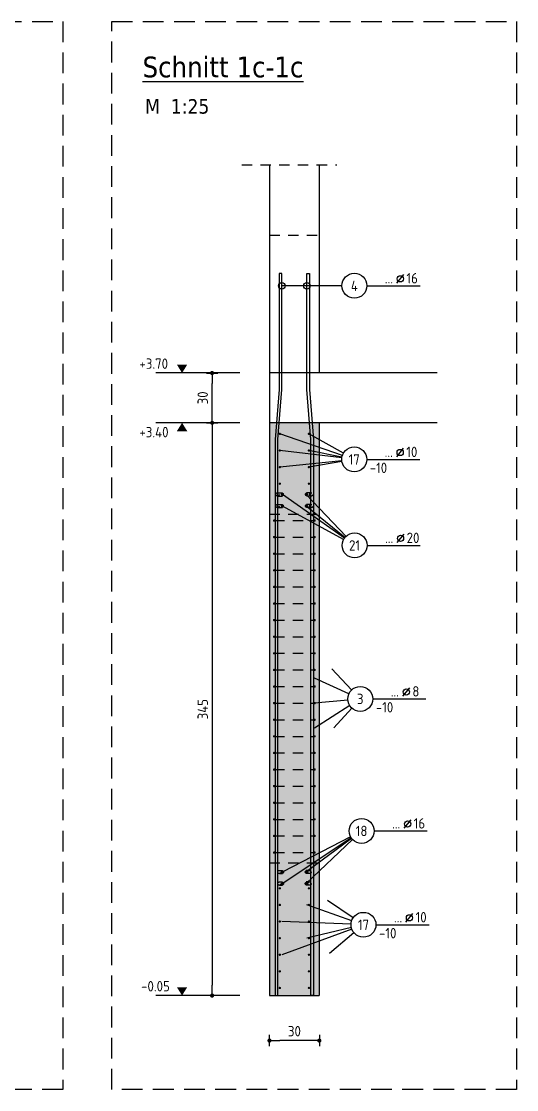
# Model space of a CAD drawing. Extents: x 40 to 135.7, y -30.7 to 15.6.
# Drawn here: x 73.27 to 79.23, y -18.23 to -5.36 of the extents above; entities that cross this region are included whole.
import ezdxf
from ezdxf.enums import TextEntityAlignment as Align

# ---------------------------------------------------------------- set-up
doc = ezdxf.new("R2010")
doc.units = 0
doc.header["$LTSCALE"] = 0.5
for name, pattern in [('AUSGEZOGEN', [1000.01, 1000, 0.01]), ('HIDDEN', [0.375, 0.25, -0.125]), ('HIDDEN2', [0.187, 0.125, -0.062]), ('HIDDEN4', [0.12, 0.02, -0.1]), ('STRICHLINIE', [0.75, 0.5, -0.25]), ('VERDECKT', [0.375, 0.25, -0.125])]:
    doc.linetypes.add(name, pattern=pattern)
for name, color, linetype in [('AFU', 7, 'Continuous'), ('BETON', 7, 'Continuous'), ('DETAIL', 7, 'Continuous'), ('grau_mittel', 7, 'Continuous'), ('HILFE', 7, 'Continuous'), ('koten', 7, 'Continuous'), ('MASSE', 7, 'Continuous'), ('RND', 7, 'Continuous'), ('TEXT', 7, 'Continuous'), ('VERDECKT', 7, 'Continuous')]:
    doc.layers.add(name, color=color, linetype=linetype)
doc.layers.add('NOPLOT', color=7, linetype='Continuous', plot=False)
doc.styles.add('helv', font='tahoma.ttf')
doc.styles.add('txt', font='isocp.shx')
doc.linetypes.add('AFU_50K', pattern='A,0.15,["/",Standard,S=0.2,R=0,X=-0.01,Y=-0.1],0.07,["/",Standard,S=0.2,R=0,X=-0.01,Y=-0.1],0.15', length=0.37)
doc.dimstyles.new('DOT_I', dxfattribs={"dimscale": 0.5, "dimtxt": 0.25, "dimasz": 0.25, "dimexe": 0.1, "dimexo": 0.3, "dimgap": 0.1, "dimtad": 1, "dimdec": 3, "dimzin": 3, "dimtxsty": 'txt', "dimblk": 'DOT', "dimblk1": 'DOT', "dimblk2": 'DOT', "dimsah": 1, "dimcen": 0.1, "dimse1": 1, "dimse2": 1, "dimazin": 0, "dimtfac": 1, "dimtdec": 4, "dimtix": 1, "dimtmove": 2, "dimatfit": 3, "dimfxl": 0, "dimtvp": 1, "dimtolj": 1, "dimtzin": 0, "dimarcsym": 0})

# ---------------------------------------------------------------- blocks, each defined once
blk = doc.blocks.new('RND_LEI')
at = {"layer": 'RND', "color": 7, "linetype": 'Continuous'}
blk.add_line((1.022, 0.066), (1.19, 0.27), dxfattribs=at)
for centre, radius in [((0, 0), 0.3), ((1.106, 0.168), 0.075)]:
    blk.add_circle(centre, radius, dxfattribs=at)
at = {"layer": 'RND', "color": 7, "linetype": 'Continuous', "style": 'txt'}
blk.add_attdef('ANZ', text='', height=0.25, dxfattribs=at).set_placement((0.931, 0.057), align=Align.RIGHT)
for tag, p in [('DUM', (1.253, 0.057)), ('ABSTD', (1.674, 0.057)), ('POSTXT', (0.374, -0.327))]:
    blk.add_attdef(tag, p, '', height=0.25, dxfattribs=at)
blk.add_attdef('POSL', text='', height=0.25, dxfattribs=at).set_placement((0, 0), align=Align.MIDDLE)
blk = doc.blocks.new('DOT')
at = {"layer": 'MASSE', "color": 7, "linetype": 'Continuous'}
for p, q in [((0, 0), (-1, 0)), ((0, 0.54), (0, -0.54))]:
    blk.add_line(p, q, dxfattribs=at)
at = {"layer": 'MASSE', "color": 7, "linetype": 'Continuous', "const_width": 0.2}
blk.add_lwpolyline([(-0.1, 0, 1), (0.1, 0, 1)], format="xyb", close=True, dxfattribs=at)
blk = doc.blocks.new('*D56')
at = {"layer": 'DEFPOINTS', "color": 0, "linetype": 'AUSGEZOGEN', "transparency": 16777216}
for p in [(76.254, -17.637), (76.254, -17.637), (76.854, -17.637)]:
    blk.add_point(p, dxfattribs=at)
at = {"layer": 'MASSE', "color": 0, "linetype": 'AUSGEZOGEN', "lineweight": -2, "transparency": 16777216}
blk.add_line((76.729, -17.637), (76.379, -17.637), dxfattribs=at)
at = {"layer": 'MASSE', "color": 0, "linetype": 'AUSGEZOGEN', "lineweight": -2, "transparency": 16777216, "xscale": 0.125, "yscale": 0.125, "zscale": 0.125, "rotation": 180}
blk.add_blockref('DOT', (76.254, -17.637), dxfattribs=at)
at = {"layer": 'MASSE', "color": 0, "linetype": 'AUSGEZOGEN', "lineweight": -2, "transparency": 16777216, "xscale": 0.125, "yscale": 0.125, "zscale": 0.125}
blk.add_blockref('DOT', (76.854, -17.637), dxfattribs=at)
at = {"layer": 'MASSE', "color": 0, "linetype": 'AUSGEZOGEN', "transparency": 16777216, "insert": (76.554, -17.524), "char_height": 0.125, "attachment_point": 5, "style": 'txt'}
blk.add_mtext('\\A1;30', dxfattribs=at)
blk = doc.blocks.new('*D57')
at = {"layer": 'DEFPOINTS', "color": 0, "linetype": 'AUSGEZOGEN', "transparency": 16777216}
for p in [(75.564, -10.195), (75.564, -17.095), (75.564, -17.095)]:
    blk.add_point(p, dxfattribs=at)
at = {"layer": 'MASSE', "color": 0, "linetype": 'AUSGEZOGEN', "lineweight": -2, "transparency": 16777216}
blk.add_line((75.564, -10.32), (75.564, -16.97), dxfattribs=at)
at = {"layer": 'MASSE', "color": 0, "linetype": 'AUSGEZOGEN', "lineweight": -2, "transparency": 16777216, "xscale": 0.125, "yscale": 0.125, "zscale": 0.125}
for p, rotation in [((75.564, -10.195), 90), ((75.564, -17.095), 270)]:
    blk.add_blockref('DOT', p, dxfattribs=dict(at, rotation=rotation))
at = {"layer": 'MASSE', "color": 0, "linetype": 'AUSGEZOGEN', "transparency": 16777216, "insert": (75.451, -13.645), "char_height": 0.125, "attachment_point": 5, "rotation": 90, "style": 'txt'}
blk.add_mtext('\\A1;345', dxfattribs=at)
blk = doc.blocks.new('*D58')
at = {"layer": 'DEFPOINTS', "color": 0, "linetype": 'AUSGEZOGEN', "transparency": 16777216}
for p in [(75.564, -9.595), (75.564, -9.595), (75.564, -10.195)]:
    blk.add_point(p, dxfattribs=at)
at = {"layer": 'MASSE', "color": 0, "linetype": 'AUSGEZOGEN', "lineweight": -2, "transparency": 16777216}
blk.add_line((75.564, -10.07), (75.564, -9.72), dxfattribs=at)
at = {"layer": 'MASSE', "color": 0, "linetype": 'AUSGEZOGEN', "lineweight": -2, "transparency": 16777216, "xscale": 0.125, "yscale": 0.125, "zscale": 0.125}
for p, rotation in [((75.564, -9.595), 90), ((75.564, -10.195), 270)]:
    blk.add_blockref('DOT', p, dxfattribs=dict(at, rotation=rotation))
at = {"layer": 'MASSE', "color": 0, "linetype": 'AUSGEZOGEN', "transparency": 16777216, "insert": (75.451, -9.895), "char_height": 0.125, "attachment_point": 5, "rotation": 90, "style": 'txt'}
blk.add_mtext('\\A1;30', dxfattribs=at)
blk = doc.blocks.new('OKRD_O')
at = {"color": 0, "linetype": 'ByBlock'}
blk.add_solid([(-0.125, 0.202), (0.125, 0.202), (0, 0)], dxfattribs=at)
at = {"color": 0, "linetype": 'ByBlock', "style": 'txt'}
blk.add_attdef('OKRD', (0.25, 0.1), '', height=0.25, dxfattribs=at)
blk = doc.blocks.new('OKRD_U')
at = {"color": 0, "linetype": 'ByBlock'}
blk.add_solid([(-0.125, -0.202), (0.125, -0.202), (0, 0)], dxfattribs=at)
at = {"color": 0, "linetype": 'ByBlock', "style": 'txt'}
blk.add_attdef('OKRD', (0.25, -0.35), '', height=0.25, dxfattribs=at)

msp = doc.modelspace()

# ---------------------------------------------------------------- hatches: boundary and pattern name
at = {"layer": 'grau_mittel'}
h = msp.add_hatch(color=61, dxfattribs=at)
h.paths.add_polyline_path([(76.8537, -10.1948), (76.2537, -10.1948), (76.2537, -11.2948), (76.8537, -11.2948)])
h.paths.add_polyline_path([(76.2537, -15.4948), (76.8537, -15.4948), (76.8537, -11.2948), (76.2537, -11.2948)])
h.paths.add_polyline_path([(76.2537, -15.4948), (76.2537, -17.0948), (76.8537, -17.0948), (76.8537, -15.4948)])

# ---------------------------------------------------------------- linework, layer by layer
at = {"layer": 'AFU', "color": 8, "linetype": 'AFU_50K'}
for p, q in [((76.8537, -9.5948), (76.2537, -9.5948)), ((76.8537, -10.1948), (76.2537, -10.1948)), ((76.2537, -17.0948), (76.8537, -17.0948))]:
    msp.add_line(p, q, dxfattribs=at)
at = {"layer": 'BETON', "color": 6, "linetype": 'AUSGEZOGEN'}
for p, q in [((76.2537, -7.0882), (76.2537, -17.0948)), ((76.8537, -7.0882), (76.8537, -9.5948)), ((78.2701, -9.5948), (76.8537, -9.5948)), ((78.2701, -10.1948), (76.8537, -10.1948)), ((76.8537, -10.1948), (76.8537, -17.0948))]:
    msp.add_line(p, q, dxfattribs=at)
at = {"layer": 'DETAIL', "color": 102, "linetype": 'STRICHLINIE'}
for points in [[(73.7685, -5.3588), (73.7685, -18.2282), (68.8971, -18.2282), (68.8971, -5.3588)], [(79.2271, -5.3588), (79.2271, -18.2282), (74.3557, -18.2282), (74.3557, -5.3588)]]:
    msp.add_lwpolyline(points, close=True, dxfattribs=at)
at = {"layer": 'HILFE', "color": 102, "linetype": 'HIDDEN'}
msp.add_line((75.9214, -7.0882), (77.0659, -7.0882), dxfattribs=at)
at = {"layer": 'koten', "color": 7, "linetype": 'AUSGEZOGEN'}
for p, q in [((75.8975, -9.5948), (74.8858, -9.5948)), ((75.8975, -10.1948), (74.8858, -10.1948)), ((75.8975, -17.0948), (74.8858, -17.0948))]:
    msp.add_line(p, q, dxfattribs=at)
at = {"layer": 'NOPLOT', "color": 191, "linetype": 'AUSGEZOGEN'}
for p, q in [((76.3237, -17.0948), (76.3517, -17.0948)), ((76.7837, -17.0948), (76.7557, -17.0948))]:
    msp.add_line(p, q, dxfattribs=at)
at = {"layer": 'RND', "color": 102, "linetype": 'AUSGEZOGEN'}
for p, q in [((77.1254, -8.5442), (76.4037, -8.5442)), ((77.1315, -10.5875), (76.379, -10.3286)), ((77.1427, -10.5625), (76.7284, -10.3286)), ((77.1244, -10.6183), (76.379, -10.5286)), ((77.1262, -10.6072), (76.7284, -10.5286)), ((77.1241, -10.6517), (76.379, -10.7286)), ((77.1254, -10.6613), (76.7284, -10.7286)), ((77.1555, -11.585), (76.4103, -11.0572)), ((77.1749, -11.5627), (76.6971, -11.0572)), ((77.1463, -11.5998), (76.4103, -11.1972)), ((77.1618, -11.5768), (76.6971, -11.1972)), ((77.2428, -13.4126), (77.0023, -13.1603)), ((77.2097, -13.4591), (76.7976, -13.272)), ((77.1969, -13.535), (76.7976, -13.572)), ((77.2199, -13.6019), (76.7976, -13.872)), ((77.2455, -13.6322), (77.0302, -13.8694)), ((77.2294, -15.1809), (76.4129, -15.6063)), ((77.2378, -15.1949), (76.4129, -15.7463)), ((77.2537, -15.2149), (76.6945, -15.7463)), ((77.2419, -15.2009), (76.7025, -15.6004)), ((77.2606, -16.1585), (76.9517, -15.9504)), ((77.2434, -16.1927), (76.7018, -16.0031)), ((77.2351, -16.2363), (76.4029, -16.2031)), ((77.2442, -16.294), (76.4029, -16.6031)), ((77.239, -16.2767), (76.7018, -16.4031)), ((77.2707, -16.3394), (76.9777, -16.5882))]:
    msp.add_line(p, q, dxfattribs=at)
at = {"layer": 'RND', "color": 7, "linetype": 'AUSGEZOGEN'}
for p, q in [((77.4254, -8.5442), (78.0654, -8.5442)), ((77.4233, -10.6363), (78.0633, -10.6363)), ((77.4279, -11.6718), (78.0679, -11.6718)), ((77.4963, -13.5211), (78.1363, -13.5211)), ((77.5125, -15.1116), (78.1525, -15.1116)), ((77.535, -16.2423), (78.175, -16.2423))]:
    msp.add_line(p, q, dxfattribs=at)
at = {"layer": 'RND', "color": 7, "linetype": 'HIDDEN4'}
for p, q in [((76.3503, -11.0372), (76.4094, -11.0372)), ((76.7571, -11.0372), (76.698, -11.0372)), ((76.3503, -11.0772), (76.4094, -11.0772)), ((76.3503, -11.1772), (76.4094, -11.1772)), ((76.7571, -11.0772), (76.698, -11.0772)), ((76.7571, -11.1772), (76.698, -11.1772)), ((76.3503, -11.2172), (76.4094, -11.2172)), ((76.7571, -11.2172), (76.698, -11.2172)), ((76.3729, -15.5863), (76.412, -15.5863)), ((76.3729, -15.6263), (76.412, -15.6263)), ((76.7345, -15.5863), (76.6954, -15.5863)), ((76.7345, -15.6263), (76.6954, -15.6263)), ((76.3729, -15.7263), (76.412, -15.7263)), ((76.3729, -15.7663), (76.412, -15.7663)), ((76.7345, -15.7263), (76.6954, -15.7263)), ((76.7345, -15.7663), (76.6954, -15.7663))]:
    msp.add_line(p, q, dxfattribs=at)
at = {"layer": 'RND', "color": 7, "linetype": 'HIDDEN'}
for p, q in [((76.3098, -11.372), (76.7976, -11.372)), ((76.3098, -11.572), (76.7976, -11.572)), ((76.3098, -11.772), (76.7976, -11.772)), ((76.3098, -11.972), (76.7976, -11.972)), ((76.3098, -12.172), (76.7976, -12.172)), ((76.3098, -12.372), (76.7976, -12.372)), ((76.3098, -12.572), (76.7976, -12.572)), ((76.3098, -12.772), (76.7976, -12.772)), ((76.3098, -12.972), (76.7976, -12.972)), ((76.3098, -13.172), (76.7976, -13.172)), ((76.3098, -13.372), (76.7976, -13.372)), ((76.3098, -13.572), (76.7976, -13.572)), ((76.3098, -13.772), (76.7976, -13.772)), ((76.3098, -13.972), (76.7976, -13.972)), ((76.3098, -14.172), (76.7976, -14.172)), ((76.3098, -14.372), (76.7976, -14.372)), ((76.3098, -14.572), (76.7976, -14.572)), ((76.3098, -14.772), (76.7976, -14.772)), ((76.3098, -14.972), (76.7976, -14.972)), ((76.3098, -15.172), (76.7976, -15.172)), ((76.3098, -15.372), (76.7976, -15.372))]:
    msp.add_line(p, q, dxfattribs=at)
at = {"layer": 'RND', "color": 171, "linetype": 'AUSGEZOGEN'}
for points in [[(76.3237, -17.0948), (76.3557, -17.0948), (76.3557, -10.3948), (76.4037, -9.7948), (76.4037, -8.3948), (76.3717, -8.3948), (76.3717, -9.7948), (76.3237, -10.3948), (76.3237, -17.0948)], [(76.7837, -17.0948), (76.7517, -17.0948), (76.7517, -10.3948), (76.7037, -9.7948), (76.7037, -8.3948), (76.7357, -8.3948), (76.7357, -9.7948), (76.7837, -10.3948), (76.7837, -17.0948)]]:
    msp.add_lwpolyline(points, dxfattribs=at)
at = {"layer": 'RND', "color": 7, "linetype": 'AUSGEZOGEN'}
for points, const_width in [([(76.372, -10.3286, 1), (76.386, -10.3286, 1)], 0.014), ([(76.7354, -10.3286, -1), (76.7214, -10.3286, -1)], 0.014), ([(76.372, -10.5286, 1), (76.386, -10.5286, 1)], 0.014), ([(76.7354, -10.5286, -1), (76.7214, -10.5286, -1)], 0.014), ([(76.372, -10.7286, 1), (76.386, -10.7286, 1)], 0.014), ([(76.7354, -10.7286, -1), (76.7214, -10.7286, -1)], 0.014), ([(76.372, -10.9286, 1), (76.386, -10.9286, 1)], 0.014), ([(76.7354, -10.9286, -1), (76.7214, -10.9286, -1)], 0.014), ([(76.4003, -11.0572, 1), (76.4203, -11.0572, 1)], 0.02), ([(76.7071, -11.0572, -1), (76.6871, -11.0572, -1)], 0.02), ([(76.4003, -11.1972, 1), (76.4203, -11.1972, 1)], 0.02), ([(76.7071, -11.1972, -1), (76.6871, -11.1972, -1)], 0.02), ([(76.3028, -11.372, 1), (76.3168, -11.372, 1)], 0.014), ([(76.8046, -11.372, -1), (76.7906, -11.372, -1)], 0.014), ([(76.3028, -11.572, 1), (76.3168, -11.572, 1)], 0.014), ([(76.8046, -11.572, -1), (76.7906, -11.572, -1)], 0.014), ([(76.3028, -11.772, 1), (76.3168, -11.772, 1)], 0.014), ([(76.8046, -11.772, -1), (76.7906, -11.772, -1)], 0.014), ([(76.3028, -11.972, 1), (76.3168, -11.972, 1)], 0.014), ([(76.8046, -11.972, -1), (76.7906, -11.972, -1)], 0.014), ([(76.3028, -12.172, 1), (76.3168, -12.172, 1)], 0.014), ([(76.8046, -12.172, -1), (76.7906, -12.172, -1)], 0.014), ([(76.3028, -12.372, 1), (76.3168, -12.372, 1)], 0.014), ([(76.8046, -12.372, -1), (76.7906, -12.372, -1)], 0.014), ([(76.3028, -12.572, 1), (76.3168, -12.572, 1)], 0.014), ([(76.8046, -12.572, -1), (76.7906, -12.572, -1)], 0.014), ([(76.3028, -12.772, 1), (76.3168, -12.772, 1)], 0.014), ([(76.8046, -12.772, -1), (76.7906, -12.772, -1)], 0.014), ([(76.3028, -12.972, 1), (76.3168, -12.972, 1)], 0.014), ([(76.8046, -12.972, -1), (76.7906, -12.972, -1)], 0.014), ([(76.3028, -13.172, 1), (76.3168, -13.172, 1)], 0.014), ([(76.8046, -13.172, -1), (76.7906, -13.172, -1)], 0.014), ([(76.3028, -13.372, 1), (76.3168, -13.372, 1)], 0.014), ([(76.8046, -13.372, -1), (76.7906, -13.372, -1)], 0.014), ([(76.3028, -13.572, 1), (76.3168, -13.572, 1)], 0.014), ([(76.8046, -13.572, -1), (76.7906, -13.572, -1)], 0.014), ([(76.3028, -13.772, 1), (76.3168, -13.772, 1)], 0.014), ([(76.8046, -13.772, -1), (76.7906, -13.772, -1)], 0.014), ([(76.3028, -13.972, 1), (76.3168, -13.972, 1)], 0.014), ([(76.8046, -13.972, -1), (76.7906, -13.972, -1)], 0.014), ([(76.3028, -14.172, 1), (76.3168, -14.172, 1)], 0.014), ([(76.8046, -14.172, -1), (76.7906, -14.172, -1)], 0.014), ([(76.3028, -14.372, 1), (76.3168, -14.372, 1)], 0.014), ([(76.8046, -14.372, -1), (76.7906, -14.372, -1)], 0.014), ([(76.3028, -14.572, 1), (76.3168, -14.572, 1)], 0.014), ([(76.8046, -14.572, -1), (76.7906, -14.572, -1)], 0.014), ([(76.3028, -14.772, 1), (76.3168, -14.772, 1)], 0.014), ([(76.8046, -14.772, -1), (76.7906, -14.772, -1)], 0.014), ([(76.3028, -14.972, 1), (76.3168, -14.972, 1)], 0.014), ([(76.8046, -14.972, -1), (76.7906, -14.972, -1)], 0.014), ([(76.3028, -15.172, 1), (76.3168, -15.172, 1)], 0.014), ([(76.8046, -15.172, -1), (76.7906, -15.172, -1)], 0.014), ([(76.3028, -15.372, 1), (76.3168, -15.372, 1)], 0.014), ([(76.8046, -15.372, -1), (76.7906, -15.372, -1)], 0.014), ([(76.3959, -15.6031, 1), (76.4099, -15.6031, 1)], 0.014), ([(76.4029, -15.6063, 1), (76.4229, -15.6063, 1)], 0.02), ([(76.7045, -15.6063, -1), (76.6845, -15.6063, -1)], 0.02), ([(76.7088, -15.6031, -1), (76.6948, -15.6031, -1)], 0.014), ([(76.3715, -15.8031, 1), (76.3855, -15.8031, 1)], 0.014), ([(76.4029, -15.7463, 1), (76.4229, -15.7463, 1)], 0.02), ([(76.7045, -15.7463, -1), (76.6845, -15.7463, -1)], 0.02), ([(76.7359, -15.8031, -1), (76.7219, -15.8031, -1)], 0.014), ([(76.3715, -16.0031, 1), (76.3855, -16.0031, 1)], 0.014), ([(76.7359, -16.0031, -1), (76.7219, -16.0031, -1)], 0.014), ([(76.3715, -16.2031, 1), (76.3855, -16.2031, 1)], 0.014), ([(76.7359, -16.2031, -1), (76.7219, -16.2031, -1)], 0.014), ([(76.3715, -16.4031, 1), (76.3855, -16.4031, 1)], 0.014), ([(76.7359, -16.4031, -1), (76.7219, -16.4031, -1)], 0.014), ([(76.3715, -16.6031, 1), (76.3855, -16.6031, 1)], 0.014), ([(76.7359, -16.6031, -1), (76.7219, -16.6031, -1)], 0.014), ([(76.3715, -16.8031, 1), (76.3855, -16.8031, 1)], 0.014), ([(76.7359, -16.8031, -1), (76.7219, -16.8031, -1)], 0.014), ([(76.3715, -17.0031, 1), (76.3855, -17.0031, 1)], 0.014), ([(76.7359, -17.0031, -1), (76.7219, -17.0031, -1)], 0.014)]:
    msp.add_lwpolyline(points, format="xyb", close=True, dxfattribs=dict(at, const_width=const_width))
for centre in [(76.4037, -8.5442), (76.7037, -8.5442)]:
    msp.add_circle(centre, 0.04, dxfattribs=at)
at = {"layer": 'RND', "color": 7, "linetype": 'HIDDEN2'}
for centre in [(76.3503, -11.0572), (76.7571, -11.0572), (76.3503, -11.1972), (76.7571, -11.1972), (76.3729, -15.6063), (76.7345, -15.6063), (76.3729, -15.7463), (76.7345, -15.7463)]:
    msp.add_circle(centre, 0.02, dxfattribs=at)
at = {"layer": 'VERDECKT', "color": 7, "linetype": 'VERDECKT'}
for p, q in [((76.2537, -7.9348), (76.8537, -7.9348)), ((76.2537, -11.2948), (76.8537, -11.2948)), ((76.2537, -15.4948), (76.8537, -15.4948))]:
    msp.add_line(p, q, dxfattribs=at)

# ---------------------------------------------------------------- block references
at = {"layer": 'koten', "color": 7, "linetype": 'AUSGEZOGEN'}
ref = msp.add_blockref('OKRD_O', (75.2024, -9.5948), dxfattribs=dict(at, xscale=-0.5, yscale=0.5, zscale=0.5))
ref.add_attrib('OKRD', '+3.70', (74.6898, -9.5448), dxfattribs={"layer": '0', "color": 0, "linetype": 'ByBlock', "height": 0.125, "style": 'txt'})
ref = msp.add_blockref('OKRD_U', (75.2024, -10.1948), dxfattribs=dict(at, xscale=-0.5, yscale=0.5, zscale=0.5))
ref.add_attrib('OKRD', '+3.40', (74.6898, -10.3698), dxfattribs={"layer": '0', "color": 0, "linetype": 'ByBlock', "height": 0.125, "style": 'txt'})
ref = msp.add_blockref('OKRD_O', (75.2024, -17.0948), dxfattribs=dict(at, xscale=-0.5, yscale=0.5, zscale=0.5))
ref.add_attrib('OKRD', '-0.05', (74.7098, -17.0448), dxfattribs={"layer": '0', "color": 0, "linetype": 'ByBlock', "height": 0.125, "style": 'txt'})
at = {"layer": 'RND', "color": 7, "linetype": 'AUSGEZOGEN', "xscale": 0.5, "yscale": 0.5, "zscale": 0.5}
for p, values in [((77.2754, -8.5442), {'POSL': '4', 'DUM': '16', 'ANZ': '...'}), ((77.2733, -10.6363), {'POSL': '17', 'DUM': '10', 'ANZ': '...', 'POSTXT': '-10'}), ((77.2779, -11.6718), {'POSL': '21', 'DUM': '20', 'ANZ': '...'}), ((77.3463, -13.5211), {'POSL': '3', 'DUM': '8', 'ANZ': '...', 'POSTXT': '-10'}), ((77.3625, -15.1116), {'POSL': '18', 'DUM': '16', 'ANZ': '...'}), ((77.385, -16.2423), {'POSL': '17', 'DUM': '10', 'ANZ': '...', 'POSTXT': '-10'})]:
    msp.add_blockref('RND_LEI', p, dxfattribs=at).add_auto_attribs(values)

# ---------------------------------------------------------------- texts
at = {"layer": 'TEXT', "color": 6, "linetype": 'AUSGEZOGEN', "style": 'helv'}
msp.add_text('%%USchnitt 1c-1c', height=0.25, dxfattribs=at).set_placement((74.7269, -6.0329))
at = {"layer": 'TEXT', "color": 1, "linetype": 'AUSGEZOGEN', "style": 'helv'}
msp.add_text('M  1:25', height=0.175, dxfattribs=at).set_placement((74.7576, -6.4704))

# ---------------------------------------------------------------- dimensions: what is measured, and where the dimension line sits
at = {"layer": 'MASSE', "color": 7, "linetype": 'AUSGEZOGEN'}
for base, p2, picture, middle in [((75.5638, -9.5948), (75.5638, -9.5948), '*D58', (75.4513, -9.8948)), ((75.5638, -17.0948), (75.5638, -17.0948), '*D57', (75.4513, -13.6448))]:
    dim = msp.add_linear_dim(base=base, p1=(75.5638, -10.1948), p2=p2, angle=90, dimstyle='DOT_I', override={"dimdec": 0, "dimlfac": 50}, dxfattribs=at)
    dim.commit()
    dim.dimension.update_dxf_attribs({"geometry": picture, "text_midpoint": middle})
dim = msp.add_linear_dim(base=(76.2537, -17.6366), p1=(76.8537, -17.6366), p2=(76.2537, -17.6366), dimstyle='DOT_I', override={"dimdec": 0, "dimlfac": 50}, dxfattribs=at)
dim.commit()
dim.dimension.update_dxf_attribs({"geometry": '*D56', "text_midpoint": (76.5537, -17.5241)})

doc.saveas('drawing.dxf')
